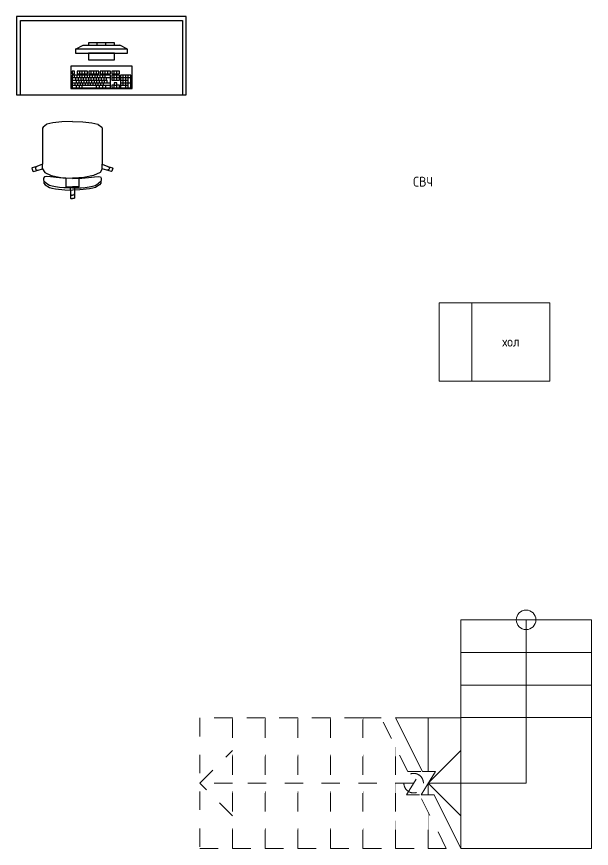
# Model space of a CAD drawing. Header units: millimetres. Extents: x 2336463 to 2579121, y 595385 to 778077.
# Drawn here: x 2508296 to 2512700, y 702955 to 709333 of the extents above; entities that cross this region are included whole.
import ezdxf

# ---------------------------------------------------------------- set-up
doc = ezdxf.new("R2010")
doc.units = ezdxf.units.MM
doc.header["$MEASUREMENT"] = 0
for name, pattern in [('Wipeout_Contour', [1000, 0, -1000]), ('Пунктирная', [88.194442, 0, -88.194442]), ('Штриховая', [282.222223, 141.111112, -141.111112])]:
    doc.linetypes.add(name, pattern=pattern)
for name, color, linetype, lineweight, true_color in [('1 Планировка_Ном._пера__242', 7, 'Continuous', 13, 0x1b55b5), ('Интерьер - Мебель_Ном._пера__62', 7, 'Continuous', 25, 0xaaaaaa), ('Конструктив - Лестницы_Ном._пера__11', 7, 'Continuous', 15, 0x6c80ff)]:
    doc.layers.add(name, color=color, linetype=linetype, lineweight=lineweight, true_color=true_color)
doc.layers.add('Интерьер - Мебель', color=7, linetype='Continuous')
doc.layers.add('Конструктив - Лестницы', color=7, linetype='Continuous')
doc.layers.add('Интерьер - Мебель_Ном._пера__1', color=7, linetype='Continuous', lineweight=13)
doc.styles.add('СГЕНЕРИР_СТИЛЬ_4', font='isocp.shx')

# ---------------------------------------------------------------- blocks, each defined once
blk = doc.blocks.new('Перекрытие_28', base_point=(2511783.2, 706538.9))
at = {"layer": 'Интерьер - Мебель_Ном._пера__1', "color": 7, "linetype": 'Continuous', "lineweight": 13, "flags": 128}
blk.add_lwpolyline([(2511783.2, 706538.9), (2512382.7, 706538.9), (2512382.7, 707138.9), (2511783.2, 707138.9)], close=True, dxfattribs=at)
blk = doc.blocks.new('Перекрытие_30', base_point=(2511534.6, 706538.9))
at = {"layer": 'Интерьер - Мебель_Ном._пера__1', "color": 7, "linetype": 'Continuous', "lineweight": 13, "flags": 128}
blk.add_lwpolyline([(2511534.6, 706538.9), (2511783.2, 706538.9), (2511783.2, 707138.9), (2511534.6, 707138.9)], close=True, dxfattribs=at)
blk = doc.blocks.new('Лестница_8', base_point=(2086872, 585813.7))
at = {"layer": 'Конструктив - Лестницы_Ном._пера__11', "color": 171, "linetype": 'Штриховая', "lineweight": 15, "true_color": 0x6c80ff, "flags": 128}
for points in [[(2511700, 703955.5), (2511649.1, 703955.5), (2511649.1, 703930.5), (2511700, 703930.5)], [(2512675, 702980.5), (2511687.5, 702980.5), (2511700, 702955.5), (2512700, 702955.5), (2512700, 703922.9), (2512675, 703922.9)]]:
    blk.add_lwpolyline(points, close=True, dxfattribs=at)
at = {"color": 254, "linetype": 'Wipeout_Contour', "lineweight": 0, "ltscale": 10436540.34876328}
blk.add_wipeout([(2511700, 704457.9), (2512700, 704457.9), (2512700, 704707.9), (2511700, 704707.9)], dxfattribs=at).dxf.layer = 'Конструктив - Лестницы'
at = {"layer": 'Конструктив - Лестницы_Ном._пера__11', "color": 171, "linetype": 'Continuous', "lineweight": 15, "true_color": 0x6c80ff}
for p, q in [((2512700, 704707.9), (2511700, 704707.9)), ((2511700, 704707.9), (2511700, 704457.9)), ((2512700, 704457.9), (2512700, 704707.9)), ((2511700, 704457.9), (2512700, 704457.9))]:
    blk.add_line(p, q, dxfattribs=at)
for start, end in [(0, 180), (180, 0)]:
    blk.add_arc((2512200, 704707.9), 75, start, end, dxfattribs=at)
at = {"color": 254, "linetype": 'Wipeout_Contour', "lineweight": 0, "ltscale": 10436270.3485656}
blk.add_wipeout([(2511700, 704207.9), (2512700, 704207.9), (2512700, 704457.9), (2511700, 704457.9)], dxfattribs=at).dxf.layer = 'Конструктив - Лестницы'
at = {"layer": 'Конструктив - Лестницы_Ном._пера__11', "color": 171, "linetype": 'Continuous', "lineweight": 15, "true_color": 0x6c80ff}
for p, q in [((2512200, 704707.9), (2512200, 704457.9)), ((2512700, 704457.9), (2511700, 704457.9)), ((2511700, 704457.9), (2511700, 704207.9)), ((2512700, 704207.9), (2512700, 704457.9)), ((2511700, 704207.9), (2512700, 704207.9))]:
    blk.add_line(p, q, dxfattribs=at)
at = {"color": 254, "linetype": 'Wipeout_Contour', "lineweight": 0, "ltscale": 10436000.43715433}
blk.add_wipeout([(2511700, 703957.9), (2512700, 703957.9), (2512700, 704207.9), (2511700, 704207.9)], dxfattribs=at).dxf.layer = 'Конструктив - Лестницы'
at = {"layer": 'Конструктив - Лестницы_Ном._пера__11', "color": 171, "linetype": 'Continuous', "lineweight": 15, "true_color": 0x6c80ff}
for p, q in [((2512700, 704207.9), (2511700, 704207.9)), ((2511700, 704207.9), (2511700, 703957.9)), ((2512700, 703957.9), (2512700, 704207.9)), ((2511700, 703957.9), (2512700, 703957.9))]:
    blk.add_line(p, q, dxfattribs=at)
at = {"color": 254, "linetype": 'Wipeout_Contour', "lineweight": 0, "ltscale": 13043809.8145483}
blk.add_wipeout([(2511700, 703955.5), (2511700, 702955.5), (2512700, 702955.5), (2512700, 703957.9), (2511700, 703957.9)], dxfattribs=at).dxf.layer = 'Конструктив - Лестницы'
at = {"layer": 'Конструктив - Лестницы_Ном._пера__11', "color": 171, "linetype": 'Continuous', "lineweight": 15, "true_color": 0x6c80ff}
for p, q in [((2512200, 704457.9), (2512200, 703957.9)), ((2512700, 703957.9), (2511700, 703957.9)), ((2511700, 703957.9), (2511700, 703955.5)), ((2511700, 703955.5), (2511700, 702955.5)), ((2512200, 703957.9), (2512200, 703455.5)), ((2512700, 702955.5), (2512700, 703957.9)), ((2511700, 702955.5), (2512700, 702955.5))]:
    blk.add_line(p, q, dxfattribs=at)
at = {"color": 254, "linetype": 'Wipeout_Contour', "lineweight": 0, "ltscale": 20865583.6224658}
blk.add_wipeout([(2511450, 703955.5), (2511450, 703544.9), (2511505.3, 703544.9), (2511450, 703455.5), (2511450, 703366), (2511494.7, 703366), (2511700, 702955.5), (2511700, 703955.5)], dxfattribs=at).dxf.layer = 'Конструктив - Лестницы'
at = {"layer": 'Конструктив - Лестницы_Ном._пера__11', "color": 171, "linetype": 'Continuous', "lineweight": 15, "true_color": 0x6c80ff}
for p, q in [((2511700, 703955.5), (2511450, 703955.5)), ((2511450, 703955.5), (2511450, 703544.9)), ((2511700, 702955.5), (2511700, 703955.5)), ((2511450, 703455.5), (2511450, 703366)), ((2512200, 703455.5), (2511700, 703455.5))]:
    blk.add_line(p, q, dxfattribs=at)
at = {"color": 254, "linetype": 'Wipeout_Contour', "lineweight": 0, "ltscale": 7824129.440721858}
blk.add_wipeout([(2511450, 702955.5), (2511588.2, 702955.5), (2511450, 703231.9)], dxfattribs=at).dxf.layer = 'Конструктив - Лестницы'
at = {"layer": 'Конструктив - Лестницы_Ном._пера__11', "color": 171, "linetype": 'Continuous', "lineweight": 15, "true_color": 0x6c80ff}
blk.add_line((2511700, 702955.5), (2511494.7, 703366), dxfattribs=at)
at = {"layer": 'Конструктив - Лестницы_Ном._пера__11', "color": 171, "linetype": 'Штриховая', "lineweight": 15, "true_color": 0x6c80ff}
for p, q in [((2511450, 703231.9), (2511450, 702955.5)), ((2511450, 702955.5), (2511588.2, 702955.5))]:
    blk.add_line(p, q, dxfattribs=at)
at = {"color": 254, "linetype": 'Wipeout_Contour', "lineweight": 0, "ltscale": 10432468.07508409}
blk.add_wipeout([(2511200, 703955.5), (2511405.3, 703544.9), (2511450, 703544.9), (2511450, 703955.5)], dxfattribs=at).dxf.layer = 'Конструктив - Лестницы'
at = {"color": 254, "linetype": 'Wipeout_Contour', "lineweight": 0, "ltscale": 7824223.851132222}
blk.add_wipeout([(2511394.7, 703366), (2511450, 703366), (2511450, 703455.5)], dxfattribs=at).dxf.layer = 'Конструктив - Лестницы'
at = {"layer": 'Конструктив - Лестницы_Ном._пера__11', "color": 171, "linetype": 'Continuous', "lineweight": 15, "true_color": 0x6c80ff}
for p, q in [((2511450, 703955.5), (2511200, 703955.5)), ((2511450, 703544.9), (2511450, 703955.5)), ((2511450, 703366), (2511450, 703455.5))]:
    blk.add_line(p, q, dxfattribs=at)
at = {"color": 254, "linetype": 'Wipeout_Contour', "lineweight": 0, "ltscale": 20863701.48531851}
blk.add_wipeout([(2511293.5, 703544.9), (2511200, 703731.9), (2511200, 702955.5), (2511450, 702955.5), (2511450, 703231.9), (2511382.9, 703366), (2511282.9, 703366), (2511393.5, 703544.9)], dxfattribs=at).dxf.layer = 'Конструктив - Лестницы'
at = {"layer": 'Конструктив - Лестницы_Ном._пера__11', "color": 171, "linetype": 'Штриховая', "lineweight": 15, "true_color": 0x6c80ff}
for p, q in [((2511200, 703731.9), (2511200, 702955.5)), ((2511282.9, 703366), (2511393.5, 703544.9)), ((2511393.5, 703544.9), (2511293.5, 703544.9)), ((2511382.9, 703366), (2511282.9, 703366)), ((2511588.2, 702955.5), (2511382.9, 703366)), ((2511450, 702955.5), (2511450, 703231.9)), ((2511200, 702955.5), (2511450, 702955.5))]:
    blk.add_line(p, q, dxfattribs=at)
at = {"layer": 'Конструктив - Лестницы_Ном._пера__11', "color": 171, "linetype": 'Continuous', "lineweight": 15, "true_color": 0x6c80ff}
for p, q in [((2511450, 703455.5), (2511700, 703705.5)), ((2511394.7, 703366), (2511505.3, 703544.9)), ((2511505.3, 703544.9), (2511405.3, 703544.9)), ((2511700, 703455.5), (2511450, 703455.5)), ((2511700, 703205.5), (2511450, 703455.5)), ((2511494.7, 703366), (2511394.7, 703366))]:
    blk.add_line(p, q, dxfattribs=at)
at = {"layer": 'Конструктив - Лестницы_Ном._пера__11', "color": 171, "linetype": 'Штриховая', "lineweight": 15, "true_color": 0x6c80ff}
for start, end in [(0, 180), (180, 0)]:
    blk.add_arc((2511338.2, 703455.5), 75, start, end, dxfattribs=at)
at = {"color": 254, "linetype": 'Wipeout_Contour', "lineweight": 0, "ltscale": 13038825.22259464}
blk.add_wipeout([(2510950, 703955.5), (2510950, 702955.5), (2511200, 702955.5), (2511200, 703731.9), (2511088.2, 703955.5)], dxfattribs=at).dxf.layer = 'Конструктив - Лестницы'
at = {"layer": 'Конструктив - Лестницы_Ном._пера__11', "color": 171, "linetype": 'Штриховая', "lineweight": 15, "true_color": 0x6c80ff}
for p, q in [((2511088.2, 703955.5), (2510950, 703955.5)), ((2510950, 703955.5), (2510950, 702955.5)), ((2511293.5, 703544.9), (2511088.2, 703955.5)), ((2511200, 702955.5), (2511200, 703731.9)), ((2510950, 702955.5), (2511200, 702955.5))]:
    blk.add_line(p, q, dxfattribs=at)
at = {"layer": 'Конструктив - Лестницы_Ном._пера__11', "color": 171, "linetype": 'Continuous', "lineweight": 15, "true_color": 0x6c80ff}
blk.add_line((2511405.3, 703544.9), (2511200, 703955.5), dxfattribs=at)
at = {"color": 254, "linetype": 'Wipeout_Contour', "lineweight": 0, "ltscale": 10430027.44405151}
blk.add_wipeout([(2510700, 702955.5), (2510950, 702955.5), (2510950, 703955.5), (2510700, 703955.5)], dxfattribs=at).dxf.layer = 'Конструктив - Лестницы'
at = {"layer": 'Конструктив - Лестницы_Ном._пера__11', "color": 171, "linetype": 'Штриховая', "lineweight": 15, "true_color": 0x6c80ff}
for p, q in [((2510950, 703955.5), (2510700, 703955.5)), ((2510700, 703955.5), (2510700, 702955.5)), ((2510950, 702955.5), (2510950, 703955.5)), ((2510700, 702955.5), (2510950, 702955.5))]:
    blk.add_line(p, q, dxfattribs=at)
at = {"color": 254, "linetype": 'Wipeout_Contour', "lineweight": 0, "ltscale": 10429064.5258523}
blk.add_wipeout([(2510450, 702955.5), (2510700, 702955.5), (2510700, 703955.5), (2510450, 703955.5)], dxfattribs=at).dxf.layer = 'Конструктив - Лестницы'
at = {"layer": 'Конструктив - Лестницы_Ном._пера__11', "color": 171, "linetype": 'Штриховая', "lineweight": 15, "true_color": 0x6c80ff}
for p, q in [((2510700, 703955.5), (2510450, 703955.5)), ((2510450, 703955.5), (2510450, 702955.5)), ((2510700, 702955.5), (2510700, 703955.5)), ((2510450, 702955.5), (2510700, 702955.5))]:
    blk.add_line(p, q, dxfattribs=at)
at = {"color": 254, "linetype": 'Wipeout_Contour', "lineweight": 0, "ltscale": 10428101.61457894}
blk.add_wipeout([(2510200, 702955.5), (2510450, 702955.5), (2510450, 703955.5), (2510200, 703955.5)], dxfattribs=at).dxf.layer = 'Конструктив - Лестницы'
at = {"layer": 'Конструктив - Лестницы_Ном._пера__11', "color": 171, "linetype": 'Штриховая', "lineweight": 15, "true_color": 0x6c80ff}
for p, q in [((2510450, 703955.5), (2510200, 703955.5)), ((2510200, 703955.5), (2510200, 702955.5)), ((2510450, 702955.5), (2510450, 703955.5)), ((2510200, 702955.5), (2510450, 702955.5))]:
    blk.add_line(p, q, dxfattribs=at)
at = {"color": 254, "linetype": 'Wipeout_Contour', "lineweight": 0, "ltscale": 10427138.71028754}
blk.add_wipeout([(2509950, 702955.5), (2510200, 702955.5), (2510200, 703955.5), (2509950, 703955.5)], dxfattribs=at).dxf.layer = 'Конструктив - Лестницы'
at = {"layer": 'Конструктив - Лестницы_Ном._пера__11', "color": 171, "linetype": 'Штриховая', "lineweight": 15, "true_color": 0x6c80ff}
for p, q in [((2510200, 703955.5), (2509950, 703955.5)), ((2509950, 703955.5), (2509950, 702955.5)), ((2510200, 702955.5), (2510200, 703955.5)), ((2509950, 702955.5), (2510200, 702955.5))]:
    blk.add_line(p, q, dxfattribs=at)
at = {"color": 254, "linetype": 'Wipeout_Contour', "lineweight": 0, "ltscale": 10426175.81303423}
blk.add_wipeout([(2509700, 702955.5), (2509950, 702955.5), (2509950, 703955.5), (2509700, 703955.5)], dxfattribs=at).dxf.layer = 'Конструктив - Лестницы'
at = {"layer": 'Конструктив - Лестницы_Ном._пера__11', "color": 171, "linetype": 'Штриховая', "lineweight": 15, "true_color": 0x6c80ff}
for p, q in [((2509950, 703955.5), (2509700, 703955.5)), ((2509700, 703955.5), (2509700, 702955.5)), ((2509950, 702955.5), (2509950, 703955.5)), ((2509700, 703455.5), (2509950, 703705.5)), ((2509950, 703455.5), (2509700, 703455.5)), ((2509950, 703205.5), (2509700, 703455.5)), ((2511338.2, 703455.5), (2509950, 703455.5)), ((2509700, 702955.5), (2509950, 702955.5))]:
    blk.add_line(p, q, dxfattribs=at)
blk = doc.blocks.new('Индивидуальное Рабочее Место 25_3')
at = {"layer": 'Интерьер - Мебель_Ном._пера__62', "color": 253, "linetype": 'Continuous', "lineweight": 25, "true_color": 0xaaaaaa}
for p, q in [((-1270, 0), (-1300, 0)), ((-1300, 0), (-1300, -30)), ((-30, 0), (-1270, 0)), ((0, 0), (-30, 0)), ((0, -30), (0, 0)), ((-1300, -30), (-1300, -600)), ((-1270, -30), (-30, -30)), ((-1270, -600), (-1270, -30)), ((-30, -30), (-30, -600)), ((0, -600), (0, -30)), ((-850, -250), (-790, -220)), ((-450, -250), (-850, -250)), ((-850, -250), (-850, -280)), ((-790, -220), (-510, -220)), ((-550, -200), (-750, -200)), ((-750, -200), (-750, -220)), ((-750, -220), (-550, -220)), ((-683.3, -220), (-683.3, -200)), ((-616.7, -220), (-616.7, -200)), ((-550, -220), (-550, -200)), ((-450, -250), (-510, -220)), ((-450, -280), (-450, -250)), ((-850, -280), (-450, -280)), ((-550, -280), (-750, -280)), ((-750, -280), (-750, -330)), ((-550, -330), (-550, -280)), ((-750, -330), (-550, -330)), ((-855.6, -419.1), (-875.2, -419.1)), ((-875.2, -419.1), (-875.2, -438.5)), ((-875.2, -438.5), (-855.6, -438.5)), ((-855.6, -438.5), (-855.6, -419.1)), ((-757.7, -419.1), (-836, -419.1)), ((-836, -419.1), (-836, -438.5)), ((-836, -438.5), (-757.7, -438.5)), ((-816.5, -438.5), (-816.5, -419.1)), ((-796.9, -438.5), (-796.9, -419.1)), ((-777.3, -438.5), (-777.3, -419.1)), ((-757.7, -438.5), (-757.7, -419.1)), ((-669.6, -419.1), (-747.9, -419.1)), ((-747.9, -419.1), (-747.9, -438.5)), ((-747.9, -438.5), (-669.6, -438.5)), ((-728.3, -438.5), (-728.3, -419.1)), ((-708.8, -438.5), (-708.8, -419.1)), ((-689.2, -438.5), (-689.2, -419.1)), ((-669.6, -438.5), (-669.6, -419.1)), ((-581.5, -419.1), (-659.8, -419.1)), ((-659.8, -419.1), (-659.8, -438.5)), ((-659.8, -438.5), (-581.5, -438.5)), ((-640.2, -438.5), (-640.2, -419.1)), ((-620.6, -438.5), (-620.6, -419.1)), ((-601, -438.5), (-601, -419.1)), ((-581.5, -438.5), (-581.5, -419.1)), ((-512.9, -419.1), (-571.7, -419.1)), ((-571.7, -419.1), (-571.7, -438.5)), ((-571.7, -438.5), (-512.9, -438.5)), ((-552.1, -438.5), (-552.1, -419.1)), ((-532.5, -438.5), (-532.5, -419.1)), ((-512.9, -438.5), (-512.9, -419.1)), ((-581.5, -448.2), (-875.2, -448.2)), ((-875.2, -448.2), (-875.2, -545.2)), ((-875.2, -467.6), (-581.5, -467.6)), ((-875.2, -487), (-605.9, -487)), ((-875.2, -506.4), (-581.5, -506.4)), ((-855.6, -467.6), (-855.6, -448.2)), ((-850.7, -525.8), (-850.7, -506.4)), ((-845.8, -487), (-845.8, -467.6)), ((-840.9, -506.4), (-840.9, -487)), ((-836, -467.6), (-836, -448.2)), ((-831.1, -525.8), (-831.1, -506.4)), ((-826.3, -487), (-826.3, -467.6)), ((-821.4, -506.4), (-821.4, -487)), ((-816.5, -467.6), (-816.5, -448.2)), ((-811.6, -525.8), (-811.6, -506.4)), ((-806.7, -487), (-806.7, -467.6)), ((-801.8, -506.4), (-801.8, -487)), ((-796.9, -467.6), (-796.9, -448.2)), ((-792, -525.8), (-792, -506.4)), ((-787.1, -487), (-787.1, -467.6)), ((-782.2, -506.4), (-782.2, -487)), ((-777.3, -467.6), (-777.3, -448.2)), ((-772.4, -525.8), (-772.4, -506.4)), ((-767.5, -487), (-767.5, -467.6)), ((-762.6, -506.4), (-762.6, -487)), ((-757.7, -467.6), (-757.7, -448.2)), ((-752.8, -525.8), (-752.8, -506.4)), ((-747.9, -487), (-747.9, -467.6)), ((-743, -506.4), (-743, -487)), ((-738.1, -467.6), (-738.1, -448.2)), ((-733.2, -525.8), (-733.2, -506.4)), ((-728.3, -487), (-728.3, -467.6)), ((-723.4, -506.4), (-723.4, -487)), ((-718.5, -467.6), (-718.5, -448.2)), ((-713.6, -525.8), (-713.6, -506.4)), ((-708.8, -487), (-708.8, -467.6)), ((-703.9, -506.4), (-703.9, -487)), ((-699, -467.6), (-699, -448.2)), ((-694.1, -525.8), (-694.1, -506.4)), ((-689.2, -487), (-689.2, -467.6)), ((-684.3, -506.4), (-684.3, -487)), ((-679.4, -467.6), (-679.4, -448.2)), ((-674.5, -525.8), (-674.5, -506.4)), ((-669.6, -487), (-669.6, -467.6)), ((-664.7, -506.4), (-664.7, -487)), ((-659.8, -467.6), (-659.8, -448.2)), ((-654.9, -525.8), (-654.9, -506.4)), ((-650, -487), (-650, -467.6)), ((-645.1, -506.4), (-645.1, -487)), ((-640.2, -467.6), (-640.2, -448.2)), ((-635.3, -525.8), (-635.3, -506.4)), ((-630.4, -487), (-630.4, -467.6)), ((-625.5, -506.4), (-625.5, -487)), ((-620.6, -467.6), (-620.6, -448.2)), ((-610.8, -487), (-610.8, -467.6)), ((-605.9, -506.4), (-605.9, -487)), ((-581.5, -545.2), (-581.5, -448.2)), ((-512.9, -448.2), (-571.7, -448.2)), ((-571.7, -448.2), (-571.7, -487)), ((-571.7, -467.6), (-512.9, -467.6)), ((-571.7, -487), (-512.9, -487)), ((-552.1, -487), (-552.1, -448.2)), ((-532.5, -506.4), (-552.1, -506.4)), ((-552.1, -506.4), (-552.1, -525.8)), ((-532.5, -487), (-532.5, -448.2)), ((-532.5, -525.8), (-532.5, -506.4)), ((-512.9, -487), (-512.9, -448.2)), ((-424.8, -448.2), (-503.1, -448.2)), ((-503.1, -448.2), (-503.1, -545.2)), ((-503.1, -467.6), (-424.8, -467.6)), ((-503.1, -487), (-444.4, -487)), ((-503.1, -506.4), (-424.8, -506.4)), ((-483.5, -525.8), (-483.5, -448.2)), ((-464, -545.2), (-464, -448.2)), ((-444.4, -545.2), (-444.4, -448.2)), ((-424.8, -545.2), (-424.8, -448.2)), ((-875.2, -525.8), (-581.5, -525.8)), ((-875.2, -545.2), (-581.5, -545.2)), ((-840.9, -545.2), (-840.9, -525.8)), ((-818.9, -545.2), (-818.9, -525.8)), ((-796.9, -545.2), (-796.9, -525.8)), ((-689.2, -545.2), (-689.2, -525.8)), ((-664.7, -545.2), (-664.7, -525.8)), ((-640.2, -545.2), (-640.2, -525.8)), ((-615.7, -545.2), (-615.7, -525.8)), ((-552.1, -525.8), (-571.7, -525.8)), ((-571.7, -525.8), (-571.7, -545.2)), ((-571.7, -545.2), (-512.9, -545.2)), ((-552.1, -545.2), (-552.1, -525.8)), ((-552.1, -525.8), (-532.5, -525.8)), ((-512.9, -525.8), (-532.5, -525.8)), ((-532.5, -545.2), (-532.5, -525.8)), ((-512.9, -545.2), (-512.9, -525.8)), ((-503.1, -525.8), (-444.4, -525.8)), ((-503.1, -545.2), (-424.8, -545.2)), ((-1300, -600), (-1270, -600)), ((-30, -600), (0, -600)), ((-1070.7, -826.3), (-1097.5, -847.4)), ((-1068.6, -825.4), (-1070.7, -826.3)), ((-1022.6, -814.7), (-1068.6, -825.4)), ((-953.9, -807.6), (-1022.6, -814.7)), ((-952.8, -807.5), (-953.9, -807.6)), ((-872.8, -805), (-952.8, -807.5)), ((-872.8, -805), (-792.7, -807.5)), ((-792.7, -807.5), (-791.7, -807.6)), ((-791.7, -807.6), (-722.9, -814.7)), ((-722.9, -814.7), (-677, -825.4)), ((-677, -825.4), (-674.8, -826.3)), ((-674.8, -826.3), (-648, -847.4)), ((-1097.5, -847.4), (-1102, -856)), ((-1102, -856), (-1102, -887.1)), ((-1102, -887.1), (-1102, -923.2)), ((-648, -847.4), (-643.5, -856)), ((-643.5, -856), (-643.5, -887.1)), ((-643.5, -887.1), (-643.5, -923.2)), ((-1102, -923.2), (-1102, -1132.3)), ((-643.5, -923.2), (-643.5, -1132.3)), ((-1145.4, -1148), (-1180.8, -1159.4)), ((-1145.4, -1148), (-1150.6, -1150.8)), ((-1102, -1132.3), (-1145.4, -1148)), ((-1102, -1166.5), (-1102, -1132.3)), ((-643.5, -1166.5), (-643.5, -1132.3)), ((-643.5, -1132.3), (-600.1, -1148)), ((-600.1, -1148), (-595, -1150.8)), ((-600.1, -1148), (-564.7, -1159.4)), ((-1180.8, -1159.4), (-1182.8, -1163.1)), ((-1182.8, -1163.1), (-1175.3, -1185.9)), ((-1175.3, -1185.9), (-1171.5, -1187.8)), ((-1171.5, -1187.8), (-1136.1, -1176.4)), ((-1154.2, -1155.4), (-1155.8, -1161)), ((-1155.8, -1161), (-1155.1, -1166.8)), ((-1155.1, -1166.8), (-1152.2, -1171.9)), ((-1150.6, -1150.8), (-1154.2, -1155.4)), ((-1152.2, -1171.9), (-1147.6, -1175.5)), ((-1147.6, -1175.5), (-1141.9, -1177.1)), ((-1141.9, -1177.1), (-1136.1, -1176.4)), ((-1136.1, -1176.4), (-1101.9, -1166.7)), ((-1102, -1166.5), (-1101.9, -1166.7)), ((-1101.9, -1166.7), (-1084.6, -1194.6)), ((-1084.6, -1194.6), (-1034.9, -1218.4)), ((-661, -1194.6), (-710.7, -1218.4)), ((-643.6, -1166.7), (-661, -1194.6)), ((-643.5, -1166.5), (-643.6, -1166.7)), ((-609.5, -1176.4), (-643.6, -1166.7)), ((-603.6, -1177.1), (-609.5, -1176.4)), ((-574, -1187.8), (-609.5, -1176.4)), ((-597.9, -1175.5), (-603.6, -1177.1)), ((-593.3, -1171.9), (-597.9, -1175.5)), ((-595, -1150.8), (-591.3, -1155.4)), ((-590.4, -1166.8), (-593.3, -1171.9)), ((-591.3, -1155.4), (-589.7, -1161)), ((-589.7, -1161), (-590.4, -1166.8)), ((-570.2, -1185.9), (-574, -1187.8)), ((-562.8, -1163.1), (-570.2, -1185.9)), ((-564.7, -1159.4), (-562.8, -1163.1)), ((-1087.5, -1228.1), (-1094.2, -1239.7)), ((-1094.2, -1239.7), (-1090.9, -1275.8)), ((-1087.8, -1265.2), (-1091.5, -1262.6)), ((-1081.5, -1270.4), (-1087.8, -1265.2)), ((-1070.2, -1225.1), (-1087.5, -1228.1)), ((-1072.5, -1276.5), (-1081.5, -1270.4)), ((-1041.3, -1227.7), (-1070.2, -1225.1)), ((-996, -1233.5), (-1041.3, -1227.7)), ((-1034.9, -1218.4), (-960.5, -1234.2)), ((-945.1, -1238.2), (-996, -1233.5)), ((-960.5, -1234.2), (-923.1, -1236.6)), ((-872.8, -1240.5), (-945.1, -1238.2)), ((-923.1, -1236.6), (-872.8, -1239.8)), ((-923.1, -1236.6), (-923.1, -1275.3)), ((-923.1, -1275.3), (-923.1, -1305.3)), ((-822.5, -1236.6), (-872.8, -1239.8)), ((-872.8, -1240.5), (-800.5, -1238.2)), ((-785, -1234.2), (-822.5, -1236.6)), ((-822.5, -1236.6), (-822.5, -1275.3)), ((-822.5, -1275.3), (-822.5, -1305.3)), ((-800.5, -1238.2), (-749.5, -1233.5)), ((-710.7, -1218.4), (-785, -1234.2)), ((-749.5, -1233.5), (-704.2, -1227.7)), ((-704.2, -1227.7), (-675.3, -1225.1)), ((-675.3, -1225.1), (-658.1, -1228.1)), ((-673, -1276.5), (-664, -1270.4)), ((-664, -1270.4), (-657.8, -1265.2)), ((-658.1, -1228.1), (-651.4, -1239.7)), ((-657.8, -1265.2), (-654, -1262.6)), ((-651.4, -1239.7), (-654.7, -1275.8)), ((-1090.9, -1275.8), (-1080.3, -1289)), ((-1080.3, -1289), (-1049.3, -1309)), ((-1060.8, -1286.6), (-1072.5, -1276.5)), ((-1047.6, -1294.3), (-1060.8, -1286.6)), ((-1049.3, -1309), (-1029.4, -1316.3)), ((-1027.2, -1300.5), (-1047.6, -1294.3)), ((-1029.4, -1316.3), (-1003.5, -1321.1)), ((-1001.3, -1305.5), (-1027.2, -1300.5)), ((-1003.5, -1321.1), (-930.3, -1328.1)), ((-971.3, -1309.2), (-1001.3, -1305.5)), ((-938.9, -1311.7), (-971.3, -1309.2)), ((-905.5, -1313.2), (-938.9, -1311.7)), ((-930.3, -1328.1), (-872.8, -1330.2)), ((-923.1, -1305.3), (-889.7, -1305.3)), ((-872.8, -1313.6), (-905.5, -1313.2)), ((-889.7, -1305.3), (-872.8, -1305.3)), ((-889.7, -1305.3), (-887.9, -1355.1)), ((-855.9, -1305.3), (-872.8, -1305.3)), ((-872.8, -1313.6), (-840.1, -1313.2)), ((-815.3, -1328.1), (-872.8, -1330.2)), ((-855.9, -1305.3), (-857.7, -1355.1)), ((-822.5, -1305.3), (-855.9, -1305.3)), ((-840.1, -1313.2), (-806.7, -1311.7)), ((-742.1, -1321.1), (-815.3, -1328.1)), ((-806.7, -1311.7), (-774.2, -1309.2)), ((-774.2, -1309.2), (-744.2, -1305.5)), ((-744.2, -1305.5), (-718.3, -1300.5)), ((-716.2, -1316.3), (-742.1, -1321.1)), ((-718.3, -1300.5), (-698, -1294.3)), ((-696.2, -1309), (-716.2, -1316.3)), ((-698, -1294.3), (-684.8, -1286.6)), ((-665.2, -1289), (-696.2, -1309)), ((-684.8, -1286.6), (-673, -1276.5)), ((-654.7, -1275.8), (-665.2, -1289)), ((-887.9, -1355.1), (-886.7, -1360.8)), ((-887.9, -1355.1), (-887.9, -1392)), ((-887.9, -1392), (-884.8, -1395)), ((-886.7, -1360.8), (-883.4, -1365.7)), ((-884.8, -1395), (-872.8, -1395)), ((-883.4, -1365.7), (-878.5, -1368.9)), ((-878.5, -1368.9), (-872.8, -1370.1)), ((-867, -1368.9), (-872.8, -1370.1)), ((-860.7, -1395), (-872.8, -1395)), ((-862.1, -1365.7), (-867, -1368.9)), ((-858.8, -1360.8), (-862.1, -1365.7)), ((-857.7, -1392), (-860.7, -1395)), ((-857.7, -1355.1), (-858.8, -1360.8)), ((-857.7, -1355.1), (-857.7, -1392))]:
    blk.add_line(p, q, dxfattribs=at)
at = {"layer": 'Интерьер - Мебель_Ном._пера__62', "color": 253, "linetype": 'Continuous', "lineweight": 25, "true_color": 0xaaaaaa, "flags": 128}
for points in [[(0, 0), (-1300, 0), (-1300, -600), (0, -600)], [(-885, -380), (-885, -550), (-415, -550), (-415, -380)]]:
    blk.add_lwpolyline(points, close=True, dxfattribs=at)

msp = doc.modelspace()

# ---------------------------------------------------------------- block references
at = {"layer": 'Интерьер - Мебель', "color": 7, "linetype": 'Continuous', "lineweight": 13}
for name, p in [('Перекрытие_30', (2511534.6, 706538.9)), ('Перекрытие_28', (2511783.2, 706538.9))]:
    msp.add_blockref(name, p, dxfattribs=at)
at = {"layer": 'Интерьер - Мебель_Ном._пера__62', "color": 253, "linetype": 'Continuous', "lineweight": 25, "true_color": 0xaaaaaa, "zscale": 1000}
msp.add_blockref('Индивидуальное Рабочее Место 25_3', (2509595.9, 709333.4), dxfattribs=at)
at = {"layer": 'Конструктив - Лестницы', "color": 8, "linetype": 'Пунктирная', "lineweight": 15}
msp.add_blockref('Лестница_8', (2086872, 585813.7), dxfattribs=at)

# ---------------------------------------------------------------- texts
at = {"layer": '1 Планировка_Ном._пера__242', "color": 152, "linetype": 'Continuous', "lineweight": 13, "true_color": 0x1b55b5, "char_height": 75, "attachment_point": 1, "style": 'СГЕНЕРИР_СТИЛЬ_4'}
for s, insert in [('\\A1;{\\pql;\\Fisocp.shx;СВЧ}', (2511334.6, 708105.2)), ('\\A1;{\\pql;\\Fisocp.shx;хол}', (2512018, 706878.2))]:
    msp.add_mtext(s, dxfattribs=dict(at, insert=insert))

doc.saveas('drawing.dxf')
